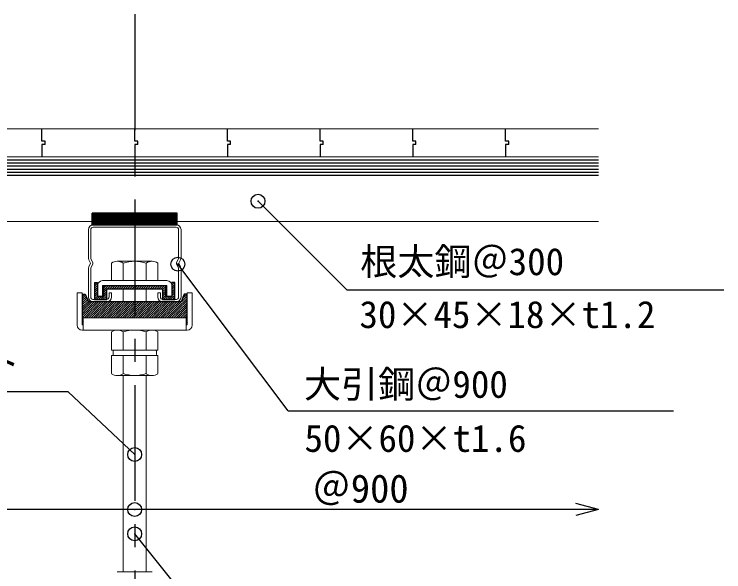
# Model space of a CAD drawing. Units: millimetres on the paper, enlarged 160 times, with parts at other scales. Extents: x -33008 to 32992, y -23168 to 22812.
# Drawn here: x 18920 to 23818, y 11173 to 15022 of the extents above; entities that cross this region are included whole.
import ezdxf
from ezdxf.enums import TextEntityAlignment as Align

# ---------------------------------------------------------------- set-up
doc = ezdxf.new("R2010")
doc.units = ezdxf.units.MM
doc.header["$LTSCALE"] = 160
doc.header["$PDMODE"] = 32
doc.header["$PDSIZE"] = 96
doc.linetypes.add('CHAIN1', pattern=[8, 5, -1, 1, -1])
for name, color, linetype in [('2-0_中心線', 4, 'CHAIN1'), ('2-2_太線１', 3, 'Continuous'), ('2-4_細線', 4, 'Continuous'), ('2-5_寸法', 7, 'Continuous'), ('2-6_文字', 7, 'Continuous')]:
    doc.layers.add(name, color=color, linetype=linetype)
doc.layers.add('2-1_中線', color=7, linetype='Continuous', lineweight=18)
doc.styles.add('ＭＳ ゴシック', font='')
doc.styles.get('ＭＳ ゴシック').set_extended_font_data('MS Gothic')

msp = doc.modelspace()

# ---------------------------------------------------------------- linework, layer by layer
at = {"layer": '2-0_中心線'}
msp.add_line((19751.9, 15022.5), (19751.9, 8578), dxfattribs=at)
at = {"layer": '2-1_中線'}
for p, q in [((16551.9, 14230.7), (22951.9, 14230.7)), ((16551.9, 14038.7), (22951.9, 14038.7)), ((16551.9, 13910.7), (22951.9, 13910.7)), ((16551.9, 13590.7), (19458.5, 13590.7)), ((19466, 13569.3), (19751.9, 13569.3)), ((20037.7, 13569.3), (19751.9, 13569.3)), ((20045.2, 13590.7), (22951.9, 13590.7)), ((19431.9, 13535.2), (19431.9, 13343.2)), ((19448.9, 13535.2), (19448.9, 13334.7)), ((19466, 13552.3), (19751.9, 13552.3)), ((20037.7, 13552.3), (19751.9, 13552.3)), ((20054.8, 13535.2), (20054.8, 13334.7)), ((20071.9, 13535.2), (20071.9, 13343.2)), ((19446.8, 13302.7), (19435.5, 13326.9)), ((19462.7, 13307.5), (19448.9, 13334.7)), ((20041, 13307.5), (20054.8, 13334.7)), ((20056.9, 13302.7), (20068.2, 13326.9)), ((19446.8, 13302.7), (19435.5, 13278.4)), ((19462.7, 13297.8), (19448.9, 13270.7)), ((19591.7, 13304.1), (19591.7, 13183.2)), ((19871.9, 13316.5), (19631.8, 13316.5)), ((19671.8, 13304.1), (19671.8, 13183.2)), ((19831.9, 13304.1), (19831.9, 13183.2)), ((19912, 13304.1), (19912, 13183.2)), ((20041, 13297.8), (20054.8, 13270.7)), ((20056.9, 13302.7), (20068.2, 13278.4)), ((19431.9, 13262.1), (19431.9, 13070.1)), ((19448.9, 13270.7), (19448.9, 13070.1)), ((20054.8, 13270.7), (20054.8, 13070.1)), ((20071.9, 13262.1), (20071.9, 13070.1)), ((19973.7, 13183.2), (19530, 13183.2)), ((19591.7, 13183.2), (19912, 13183.2)), ((19530, 13149.1), (19530, 13076.5)), ((19973.7, 13149.1), (19530, 13149.1)), ((19671.9, 13127.7), (19671.9, 13036)), ((19831.9, 13127.7), (19831.9, 13036)), ((19973.7, 13076.5), (19973.7, 13149.1)), ((19354.5, 13097.9), (19388.7, 13097.9)), ((19354.5, 12876), (19354.5, 13097.9)), ((19388.7, 12881.3), (19388.7, 13097.9)), ((19530, 13076.5), (19495.9, 13076.5)), ((20007.9, 13076.5), (19973.7, 13076.5)), ((20115.1, 12881.3), (20115.1, 13097.9)), ((20115.1, 13097.9), (20149.2, 13097.9)), ((20149.2, 12876), (20149.2, 13097.9)), ((19463.9, 13053.2), (19557.7, 13053.1)), ((19466, 13036), (19557.7, 13036)), ((20039.9, 13053.2), (19946, 13053.1)), ((20037.7, 13036), (19946, 13036)), ((19397.2, 12927.2), (19397.2, 12841.9)), ((19388.7, 12841.9), (19397.2, 12841.9)), ((19394, 12876), (19397.2, 12876)), ((20106.5, 12841.9), (19397.2, 12841.9)), ((19631.8, 12841.9), (19871.9, 12841.9)), ((20109.7, 12876), (20106.5, 12876)), ((20115.1, 12841.9), (20106.5, 12841.9)), ((19591.7, 12829.5), (19591.7, 12703.2)), ((19671.8, 12829.5), (19671.8, 12703.2)), ((19831.9, 12829.5), (19831.9, 12703.2)), ((19912, 12829.5), (19912, 12703.2)), ((19591.7, 12703.2), (19912, 12703.2)), ((19602.5, 12672.7), (19602.5, 12697.9)), ((19607.9, 12703.2), (19895.9, 12703.2)), ((19901.2, 12697.9), (19901.2, 12672.7)), ((19591.7, 12541), (19591.7, 12667.3)), ((19591.7, 12667.3), (19912, 12667.3)), ((19607.9, 12667.3), (19895.9, 12667.3)), ((19671.8, 12541), (19671.8, 12667.3)), ((19831.9, 12541), (19831.9, 12667.3)), ((19912, 12541), (19912, 12667.3)), ((19631.8, 12528.7), (19871.9, 12528.7)), ((19671.9, 12528.7), (19671.9, 11173.2)), ((19831.9, 12528.7), (19831.9, 11173.2)), ((19871.9, 11173.2), (19631.8, 11173.2))]:
    msp.add_line(p, q, dxfattribs=at)
for points in [[(19574.8, 13070.1), (19574.8, 13100), (19591.9, 13100), (19591.9, 13070.1)], [(19928.9, 13070.1), (19928.9, 13100), (19911.9, 13100), (19911.9, 13070.1)], [(19397.2, 12927.2), (20106.5, 12927.2), (20106.5, 12841.9)]]:
    msp.add_lwpolyline(points, dxfattribs=at)
for centre, radius, start, end in [((19466, 13535.2), 34.1, 90, 180), ((20037.7, 13535.2), 34.1, 0, 90), ((19466, 13535.2), 17.1, 90, 180), ((20037.7, 13535.2), 17.1, 0, 90), ((19470.3, 13343.2), 38.4, 180, 205.0169), ((20033.5, 13343.2), 38.4, 334.9831, 0), ((19470.3, 13262.1), 38.4, 154.9831, 180), ((19453.2, 13302.7), 10.7, 333.1117, 26.8883), ((19631.8, 13245.7), 70.9, 55.6157, 124.3842), ((19751.9, 13051.6), 264.9, 72.412, 107.588), ((19871.9, 13245.7), 70.9, 55.6157, 124.3842), ((20050.5, 13302.7), 10.7, 153.1117, 206.8883), ((20033.5, 13262.1), 38.4, 0, 25.0169), ((19530, 13149.1), 34.1, 90, 180), ((19973.7, 13149.1), 34.1, 0, 90), ((19466, 13070.1), 34.1, 180, 270), ((19466, 13070.1), 17.1, 180, 270), ((19557.7, 13070.1), 34.1, 270, 0), ((19557.7, 13070.1), 17.1, 270, 0), ((19946, 13070.1), 34.1, 180, 270), ((19946, 13070.1), 17.1, 180, 270), ((20037.7, 13070.1), 34.1, 270, 0), ((20037.7, 13070.1), 17.1, 270, 0), ((19394, 12881.3), 5.33, 180, 270), ((20109.7, 12881.3), 5.33, 270, 0), ((19388.7, 12876), 34.1, 180, 270), ((19631.8, 12771), 70.9, 55.6157, 124.3842), ((19751.9, 12576.9), 264.9, 72.412, 107.588), ((19871.9, 12771), 70.9, 55.6157, 124.3842), ((20115.1, 12876), 34.1, 270, 0), ((19607.9, 12697.9), 5.33, 90, 180), ((19895.9, 12697.9), 5.33, 0, 90), ((19607.9, 12672.7), 5.33, 180, 270), ((19895.9, 12672.7), 5.33, 270, 0), ((19631.8, 12599.5), 70.9, 235.6157, 304.3843), ((19751.9, 12793.6), 264.9, 252.412, 287.5879), ((19871.9, 12599.5), 70.9, 235.6157, 304.3843)]:
    msp.add_arc(centre, radius, start, end, dxfattribs=at)
at = {"layer": '2-2_太線１'}
for p, q in [((16551.9, 14017.3), (22951.9, 14017.3)), ((16551.9, 13996), (22951.9, 13996)), ((16551.9, 13974.7), (22951.9, 13974.7)), ((16551.9, 13953.3), (22951.9, 13953.3)), ((16551.9, 13932), (22951.9, 13932)), ((16551.9, 13910.7), (22951.9, 13910.7)), ((19458.5, 13569.3), (19458.5, 13649.3)), ((19458.5, 13643.1), (19464.8, 13649.3)), ((19458.5, 13635.5), (19472.3, 13649.3)), ((19458.5, 13628), (19479.8, 13649.3)), ((19458.5, 13620.5), (19487.4, 13649.3)), ((19458.5, 13612.9), (19494.9, 13649.3)), ((20045.2, 13649.3), (19458.5, 13649.3)), ((19458.5, 13597.8), (19488.7, 13628)), ((19458.5, 13582.8), (19503.8, 13628)), ((19458.5, 13575.2), (19511.3, 13628)), ((19458.5, 13605.4), (19479.9, 13626.7)), ((19460.2, 13569.3), (19540.2, 13649.3)), ((19467.7, 13569.3), (19547.7, 13649.3)), ((19475.3, 13569.3), (19555.3, 13649.3)), ((19479.9, 13611.6), (19517.6, 13649.3)), ((19479.9, 13626.7), (19502.5, 13649.3)), ((19482.8, 13569.3), (19562.8, 13649.3)), ((19488.7, 13628), (19510, 13649.3)), ((19490.4, 13569.3), (19570.4, 13649.3)), ((19497.9, 13569.3), (19577.9, 13649.3)), ((19503.8, 13628), (19525.1, 13649.3)), ((19505.4, 13569.3), (19585.4, 13649.3)), ((19511.3, 13628), (19532.6, 13649.3)), ((19513, 13569.3), (19593, 13649.3)), ((19520.5, 13569.3), (19600.5, 13649.3)), ((19528.1, 13569.3), (19608.1, 13649.3)), ((19535.6, 13569.3), (19615.6, 13649.3)), ((19543.2, 13569.3), (19623.2, 13649.3)), ((19550.7, 13569.3), (19630.7, 13649.3)), ((19558.2, 13569.3), (19638.2, 13649.3)), ((19565.8, 13569.3), (19645.8, 13649.3)), ((19573.3, 13569.3), (19653.3, 13649.3)), ((19580.9, 13569.3), (19660.9, 13649.3)), ((19588.4, 13569.3), (19668.4, 13649.3)), ((19595.9, 13569.3), (19675.9, 13649.3)), ((19603.5, 13569.3), (19683.5, 13649.3)), ((19611, 13569.3), (19691, 13649.3)), ((19618.6, 13569.3), (19676, 13626.7)), ((19626.1, 13569.3), (19684.8, 13628)), ((19641.2, 13569.3), (19699.9, 13628)), ((19648.7, 13569.3), (19707.4, 13628)), ((19656.3, 13569.3), (19736.3, 13649.3)), ((19663.8, 13569.3), (19743.8, 13649.3)), ((19671.4, 13569.3), (19751.4, 13649.3)), ((19676, 13626.7), (19698.6, 13649.3)), ((19676, 13611.6), (19713.7, 13649.3)), ((19678.9, 13569.3), (19758.9, 13649.3)), ((19684.8, 13628), (19706.1, 13649.3)), ((19686.5, 13569.3), (19766.5, 13649.3)), ((19694, 13569.3), (19774, 13649.3)), ((19699.9, 13628), (19721.2, 13649.3)), ((19701.5, 13569.3), (19781.5, 13649.3)), ((19707.4, 13628), (19728.7, 13649.3)), ((19709.1, 13569.3), (19789.1, 13649.3)), ((19716.6, 13569.3), (19796.6, 13649.3)), ((19724.2, 13569.3), (19804.2, 13649.3)), ((19731.7, 13569.3), (19811.7, 13649.3)), ((19739.3, 13569.3), (19819.3, 13649.3)), ((19746.8, 13569.3), (19826.8, 13649.3)), ((19754.3, 13569.3), (19834.3, 13649.3)), ((19761.9, 13569.3), (19841.9, 13649.3)), ((19769.4, 13569.3), (19849.4, 13649.3)), ((19777, 13569.3), (19857, 13649.3)), ((19784.5, 13569.3), (19864.5, 13649.3)), ((19792.1, 13569.3), (19872.1, 13649.3)), ((19799.6, 13569.3), (19879.6, 13649.3)), ((19807.1, 13569.3), (19887.1, 13649.3)), ((19814.7, 13569.3), (19894.7, 13649.3)), ((19822.2, 13569.3), (19902.2, 13649.3)), ((19829.8, 13569.3), (19909.8, 13649.3)), ((19837.3, 13569.3), (19917.3, 13649.3)), ((19844.9, 13569.3), (19924.9, 13649.3)), ((19852.4, 13569.3), (19932.4, 13649.3)), ((19859.9, 13569.3), (19939.9, 13649.3)), ((19867.5, 13569.3), (19947.5, 13649.3)), ((19875, 13569.3), (19955, 13649.3)), ((19882.6, 13569.3), (19962.6, 13649.3)), ((19890.1, 13569.3), (19970.1, 13649.3)), ((19897.6, 13569.3), (19977.6, 13649.3)), ((19905.2, 13569.3), (19985.2, 13649.3)), ((19912.7, 13569.3), (19992.7, 13649.3)), ((19920.3, 13569.3), (20000.3, 13649.3)), ((19927.8, 13569.3), (20007.8, 13649.3)), ((19935.4, 13569.3), (20015.4, 13649.3)), ((19942.9, 13569.3), (20022.9, 13649.3)), ((19950.4, 13569.3), (20030.4, 13649.3)), ((19958, 13569.3), (20038, 13649.3)), ((19965.5, 13569.3), (20045.2, 13649)), ((19973.1, 13569.3), (20045.2, 13641.4)), ((19980.6, 13569.3), (20045.2, 13633.9)), ((19988.2, 13569.3), (20045.2, 13626.4)), ((19995.7, 13569.3), (20045.2, 13618.8)), ((19458.5, 13590.3), (19479.9, 13611.6)), ((19633.7, 13569.3), (19676, 13611.6)), ((20003.2, 13569.3), (20045.2, 13611.3)), ((20010.8, 13569.3), (20045.2, 13603.7)), ((20018.3, 13569.3), (20045.2, 13596.2)), ((20025.9, 13569.3), (20045.2, 13588.6)), ((20033.4, 13569.3), (20045.2, 13581.1)), ((20041, 13569.3), (20045.2, 13573.6)), ((19485.6, 13170.4), (19474.5, 13159.8)), ((19474.5, 13170.4), (19495.9, 13170.4)), ((19474.5, 13170.4), (19474.5, 13053.1)), ((19495.9, 13165.4), (19474.5, 13145)), ((19495.9, 13150.6), (19474.5, 13130.2)), ((19495.9, 13135.9), (19474.5, 13115.4)), ((19495.9, 13170.4), (19495.9, 13074.4)), ((19495.9, 13149.1), (19495.9, 13076.5)), ((19571.3, 13149.1), (19538.5, 13117.7)), ((19555.9, 13149.1), (19538.5, 13132.4)), ((19540.5, 13149.1), (19538.5, 13147.2)), ((19538.5, 13074.4), (19538.5, 13149.1)), ((19538.5, 13149.1), (19943.9, 13149.1)), ((19559.9, 13127.7), (19943.9, 13127.7)), ((19559.9, 13053.1), (19559.9, 13127.7)), ((19586.7, 13149.1), (19564.5, 13127.7)), ((19602.2, 13149.1), (19579.9, 13127.7)), ((19617.6, 13149.1), (19595.3, 13127.7)), ((19633, 13149.1), (19610.7, 13127.7)), ((19648.4, 13149.1), (19626.1, 13127.7)), ((19663.8, 13149.1), (19641.6, 13127.7)), ((19663.8, 13149.1), (19641.6, 13127.7)), ((19679.3, 13149.1), (19657, 13127.7)), ((19694.7, 13149.1), (19672.4, 13127.7)), ((19710.1, 13149.1), (19687.8, 13127.7)), ((19725.5, 13149.1), (19703.2, 13127.7)), ((19740.9, 13149.1), (19718.7, 13127.7)), ((19740.9, 13149.1), (19718.7, 13127.7)), ((19756.4, 13149.1), (19734.1, 13127.7)), ((19771.8, 13149.1), (19749.5, 13127.7)), ((19787.2, 13149.1), (19764.9, 13127.7)), ((19802.6, 13149.1), (19780.4, 13127.7)), ((19818.1, 13149.1), (19795.8, 13127.7)), ((19818.1, 13149.1), (19795.8, 13127.7)), ((19833.5, 13149.1), (19811.2, 13127.7)), ((19848.9, 13149.1), (19826.6, 13127.7)), ((19864.3, 13149.1), (19842, 13127.7)), ((19879.7, 13149.1), (19857.5, 13127.7)), ((19895.2, 13149.1), (19872.9, 13127.7)), ((19895.2, 13149.1), (19872.9, 13127.7)), ((19910.6, 13149.1), (19888.3, 13127.7)), ((19926, 13149.1), (19903.7, 13127.7)), ((19941.4, 13149.1), (19919.1, 13127.7)), ((19956.8, 13149.1), (19934.6, 13127.7)), ((19943.9, 13149.1), (19965.2, 13149.1)), ((19965.2, 13140), (19943.9, 13119.5)), ((19943.9, 13127.7), (19943.9, 13053.1)), ((19965.2, 13125.2), (19943.9, 13104.8)), ((19965.2, 13149.1), (19965.2, 13074.4)), ((20012.4, 13170.4), (20007.9, 13166.1)), ((20027.8, 13170.4), (20007.9, 13151.3)), ((20007.9, 13170.4), (20007.9, 13074.4)), ((20029.2, 13170.4), (20007.9, 13170.4)), ((20029.2, 13156.9), (20007.9, 13136.5)), ((20007.9, 13149.1), (20007.9, 13076.5)), ((20029.2, 13142.2), (20007.9, 13121.7)), ((20029.2, 13127.4), (20007.9, 13107)), ((20029.2, 13053.1), (20029.2, 13170.4)), ((19389.2, 13089.3), (19410.5, 13089.3)), ((19404.5, 13089.3), (19389.2, 13074.7)), ((19389.2, 13089.3), (19389.2, 12879)), ((19413.1, 13082.8), (19389.2, 13059.9)), ((19410.5, 13089.3), (19431.9, 13036)), ((19495.9, 13121.1), (19474.5, 13100.7)), ((19495.9, 13106.3), (19474.5, 13085.9)), ((19495.9, 13091.6), (19474.5, 13071.1)), ((19495.9, 13076.8), (19474.5, 13056.4)), ((19559.9, 13093.8), (19517.3, 13053.1)), ((19559.9, 13079), (19532.8, 13053.1)), ((19559.9, 13123.3), (19538.5, 13102.9)), ((19559.9, 13108.6), (19538.5, 13088.1)), ((19965.2, 13110.4), (19943.9, 13090)), ((19965.2, 13095.7), (19943.9, 13075.2)), ((19965.2, 13080.9), (19943.9, 13060.4)), ((20029.2, 13083.1), (19997.8, 13053.1)), ((20029.2, 13112.6), (20007.9, 13092.2)), ((20029.2, 13097.9), (20007.9, 13077.4)), ((20093.2, 13089.3), (20071.9, 13036)), ((20113.9, 13089.3), (20080.3, 13057.2)), ((20098.5, 13089.3), (20089.9, 13081.2)), ((20114.5, 13089.3), (20093.2, 13089.3)), ((20114.5, 12879), (20114.5, 13089.3)), ((19417.4, 13072.1), (19389.2, 13045.1)), ((19421.7, 13061.5), (19389.2, 13030.4)), ((19425.9, 13050.8), (19389.2, 13015.6)), ((19430.2, 13040.1), (19389.2, 13000.8)), ((19456.8, 13036), (19389.2, 12971.3)), ((19441.3, 13036), (19389.2, 12986.1)), ((19472.2, 13036), (19389.2, 12956.5)), ((19487.6, 13036), (19389.2, 12941.7)), ((19503, 13036), (19389.2, 12927)), ((19472.2, 13036), (19389.2, 12956.5)), ((19518.4, 13036), (19404.8, 12927.2)), ((19533.9, 13036), (19420.3, 12927.2)), ((20071.9, 13036), (19431.9, 13036)), ((19549.3, 13036), (19435.7, 12927.2)), ((19564.7, 13036), (19451.1, 12927.2)), ((19580.1, 13036), (19466.5, 12927.2)), ((19474.5, 13053.1), (19559.9, 13053.1)), ((19595.5, 13036), (19481.9, 12927.2)), ((19508.8, 13074.4), (19486.5, 13053.1)), ((19495.9, 13074.4), (19538.5, 13074.4)), ((19611, 13036), (19497.4, 12927.2)), ((19524.2, 13074.4), (19501.9, 13053.1)), ((19626.4, 13036), (19512.8, 12927.2)), ((19641.8, 13036), (19528.2, 12927.2)), ((19657.2, 13036), (19543.6, 12927.2)), ((19559.9, 13064.2), (19548.2, 13053.1)), ((19672.7, 13036), (19559.1, 12927.2)), ((19688.1, 13036), (19574.5, 12927.2)), ((19703.5, 13036), (19589.9, 12927.2)), ((19718.9, 13036), (19605.3, 12927.2)), ((19734.3, 13036), (19620.7, 12927.2)), ((19749.8, 13036), (19636.2, 12927.2)), ((19765.2, 13036), (19651.6, 12927.2)), ((19780.6, 13036), (19667, 12927.2)), ((19796, 13036), (19682.4, 12927.2)), ((19811.4, 13036), (19697.8, 12927.2)), ((19826.9, 13036), (19713.3, 12927.2)), ((19842.3, 13036), (19728.7, 12927.2)), ((19857.7, 13036), (19744.1, 12927.2)), ((19873.1, 13036), (19759.5, 12927.2)), ((19888.6, 13036), (19775, 12927.2)), ((19904, 13036), (19790.4, 12927.2)), ((19919.4, 13036), (19805.8, 12927.2)), ((19934.8, 13036), (19821.2, 12927.2)), ((19950.2, 13036), (19836.6, 12927.2)), ((19965.7, 13036), (19852.1, 12927.2)), ((19981.1, 13036), (19867.5, 12927.2)), ((19996.5, 13036), (19882.9, 12927.2)), ((20011.9, 13036), (19898.3, 12927.2)), ((20027.3, 13036), (19913.7, 12927.2)), ((20042.8, 13036), (19929.2, 12927.2)), ((19943.9, 13053.1), (20029.2, 13053.1)), ((20058.2, 13036), (19944.6, 12927.2)), ((19973.8, 13074.4), (19951.6, 13053.1)), ((20114.5, 13075.2), (19960, 12927.2)), ((20007.9, 13074.4), (19965.2, 13074.4)), ((19989.3, 13074.4), (19967, 13053.1)), ((20114.5, 13060.4), (19975.4, 12927.2)), ((20004.7, 13074.4), (19982.4, 13053.1)), ((20114.5, 13045.6), (19990.9, 12927.2)), ((20114.5, 13030.9), (20006.3, 12927.2)), ((20029.2, 13068.3), (20013.3, 13053.1)), ((20114.5, 13016.1), (20021.7, 12927.2)), ((20114.5, 13001.3), (20037.1, 12927.2)), ((20114.5, 12986.6), (20052.5, 12927.2)), ((20114.5, 12971.8), (20068, 12927.2)), ((20114.5, 12957), (20083.4, 12927.2)), ((20114.5, 12942.3), (20098.8, 12927.2)), ((19397.2, 12919.9), (19389.2, 12912.2)), ((19397.2, 12905.1), (19389.2, 12897.4)), ((19397.2, 12890.3), (19389.2, 12882.7)), ((20114.5, 12927.5), (20106.5, 12919.8)), ((20114.5, 12912.7), (20106.5, 12905.1)), ((20114.5, 12897.9), (20106.5, 12890.3)), ((20114.5, 12883.2), (20107, 12876)), ((19394, 12876), (19397.2, 12876)), ((20106.5, 12876), (20109.7, 12876))]:
    msp.add_line(p, q, dxfattribs=at)
msp.add_lwpolyline([(19458.5, 13569.3), (20045.2, 13569.3), (20045.2, 13649.3)], dxfattribs=at)
at = {"layer": '2-4_細線'}
for points in [[(19133.2, 14124), (19133.2, 14145.3), (19111.9, 14145.3), (19111.9, 14230.7)], [(19773.2, 14124), (19773.2, 14145.3), (19751.9, 14145.3), (19751.9, 14230.7)], [(20413.2, 14124), (20413.2, 14145.3), (20391.9, 14145.3), (20391.9, 14230.7)], [(21053.2, 14124), (21053.2, 14145.3), (21031.9, 14145.3), (21031.9, 14230.7)], [(21693.2, 14124), (21693.2, 14145.3), (21671.9, 14145.3), (21671.9, 14230.7)], [(22333.2, 14124), (22333.2, 14145.3), (22311.9, 14145.3), (22311.9, 14230.7)], [(19133.2, 14124), (19111.9, 14124), (19111.9, 14038.7)], [(19773.2, 14124), (19751.9, 14124), (19751.9, 14038.7)], [(20413.2, 14124), (20391.9, 14124), (20391.9, 14038.7)], [(21053.2, 14124), (21031.9, 14124), (21031.9, 14038.7)], [(21693.2, 14124), (21671.9, 14124), (21671.9, 14038.7)], [(22333.2, 14124), (22311.9, 14124), (22311.9, 14038.7)]]:
    msp.add_lwpolyline(points, dxfattribs=at)
at = {"layer": '2-5_寸法'}
for p, q in [((22951.9, 11602.7), (22797.3, 11644.1)), ((19751.9, 11602.7), (16551.9, 11602.7)), ((22951.9, 11602.7), (19751.9, 11602.7)), ((22951.9, 11602.7), (22797.3, 11561.3))]:
    msp.add_line(p, q, dxfattribs=at)
msp.add_point((19751.9, 11602.7), dxfattribs=at)
at = {"layer": '2-6_文字'}
for p, q in [((20603, 13731), (21215.3, 13118.7)), ((20811.5, 12284.7), (20049.8, 13296.7)), ((21215.3, 13118.7), (23817.6, 13118.7)), ((19292.6, 12416.5), (17459.7, 12416.5)), ((19751.9, 11983.4), (19292.6, 12416.5)), ((20811.5, 12284.7), (23469.5, 12284.7)), ((20548.5, 10445.1), (19751.9, 11435))]:
    msp.add_line(p, q, dxfattribs=at)
for p in [(20603, 13731), (20049.8, 13296.7), (19751.9, 11983.4), (19751.9, 11435)]:
    msp.add_point(p, dxfattribs=at)

# ---------------------------------------------------------------- texts
at = {"layer": '2-5_寸法', "style": 'ＭＳ ゴシック'}
msp.add_text('＠900', height=195.5, dxfattribs=at).set_placement((20976.7, 11591.9), align=Align.BOTTOM_LEFT)
at = {"layer": '2-6_文字', "style": 'ＭＳ ゴシック'}
for s, p in [('根太鋼＠300', (21308.5, 13164.6)), ('30×45×18×t1.2', (21302.8, 12799.5)), ('5/8"ボルト', (17682.2, 12469.4)), ('大引鋼＠900', (20920.2, 12317.8)), ('50×60×t1.6', (20923.5, 11944.7))]:
    msp.add_text(s, height=187.7, dxfattribs=at).set_placement(p, align=Align.BOTTOM_LEFT)

doc.saveas('drawing.dxf')
